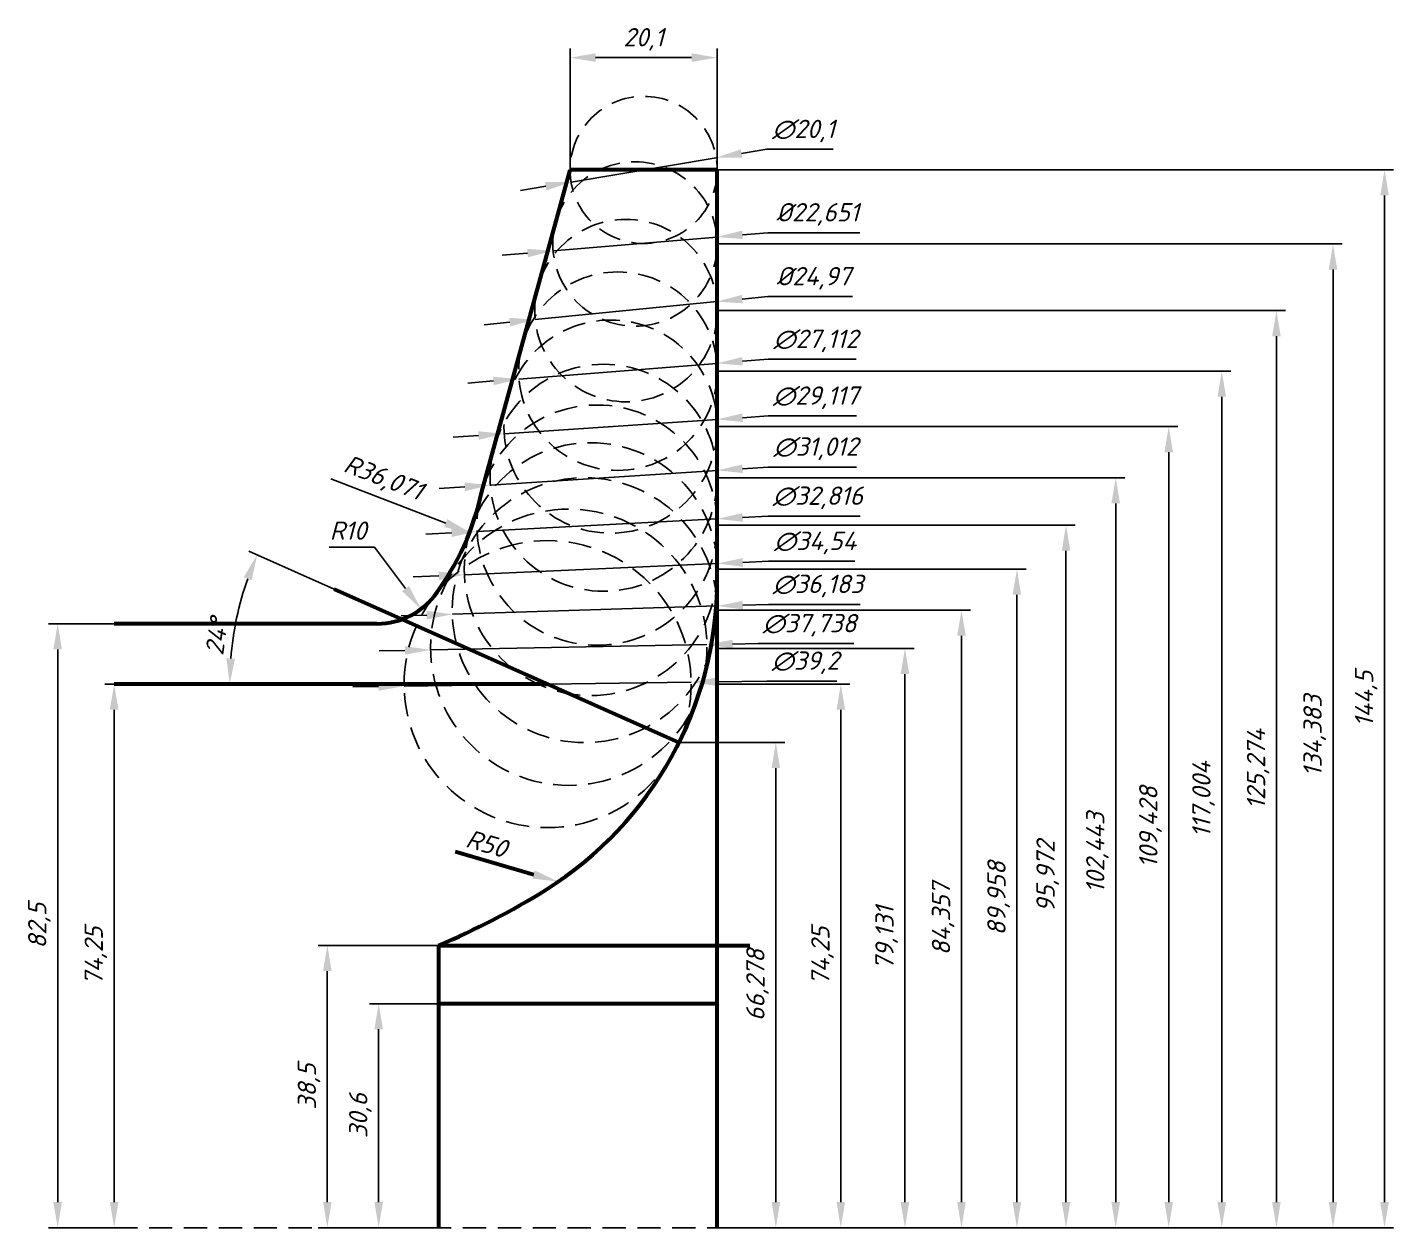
# Model space of a CAD drawing. Header units: millimetres. Extents: x 36 to 1609, y 71 to 252.
# Drawn here: x 35.8 to 222.4, y 71.2 to 235.2 of the extents above; entities that cross this region are included whole.
import ezdxf

# ---------------------------------------------------------------- set-up
doc = ezdxf.new("R2010")
doc.units = ezdxf.units.MM
doc.linetypes.add('невидимая2', pattern=[4.7625, 3.175, -1.5875])
doc.layers.get('0').update_dxf_attribs({"lineweight": 53})
doc.layers.add('кр', color=10, linetype='Continuous', lineweight=53)
doc.layers.add('пунктир', color=7, linetype='невидимая2', lineweight=25)
doc.styles.add('Размер', font='isocpeur.ttf', dxfattribs={"oblique": 15})
doc.dimstyles.new('Две стрелки', dxfattribs={"dimtxt": 2.5, "dimasz": 3.5, "dimexe": 1.25, "dimexo": 0, "dimgap": 1, "dimtad": 1, "dimdec": 3, "dimtxsty": 'Размер', "dimcen": 2.5, "dimadec": 0, "dimazin": 0, "dimtfac": 1, "dimtdec": 3, "dimtmove": 0, "dimatfit": 3, "dimfxl": 1, "dimarcsym": 0})
doc.dimstyles.new('Две стрелки$3', dxfattribs={"dimtxt": 2.5, "dimasz": 3.5, "dimexe": 1.25, "dimexo": 0, "dimgap": 1, "dimtad": 1, "dimtoh": 1, "dimdec": 3, "dimtxsty": 'Размер', "dimcen": 2.5, "dimadec": 0, "dimazin": 0, "dimtfac": 1, "dimtdec": 3, "dimtmove": 0, "dimatfit": 3, "dimfxl": 1, "dimarcsym": 0})
doc.dimstyles.new('Две стрелки$4', dxfattribs={"dimtxt": 2.5, "dimasz": 3.5, "dimexe": 1.25, "dimexo": 0, "dimgap": 1, "dimtad": 1, "dimtoh": 1, "dimdec": 3, "dimtxsty": 'Размер', "dimcen": 2.5, "dimadec": 0, "dimazin": 0, "dimtfac": 1, "dimtdec": 3, "dimtmove": 0, "dimatfit": 3, "dimfxl": 1, "dimarcsym": 0})

# ---------------------------------------------------------------- blocks, each defined once
blk = doc.blocks.new('*D52')
at = {"color": 0, "lineweight": -2, "transparency": 16777216}
for p, q in [((124.79, 137.53), (139.29, 137.53)), ((138.04, 134.03), (138.04, 74.75)), ((130.04, 71.25), (139.29, 71.25))]:
    blk.add_line(p, q, dxfattribs=at)
at = {"color": 0, "transparency": 16777216}
for points in [[(137.46, 134.03), (138.62, 134.03), (138.04, 137.53)], [(137.46, 74.75), (138.62, 74.75), (138.04, 71.25)]]:
    blk.add_solid(points, dxfattribs=at)
at = {"layer": 'Defpoints', "color": 0, "transparency": 16777216}
for p in [(124.79, 137.53), (130.04, 71.25), (138.04, 71.25)]:
    blk.add_point(p, dxfattribs=at)
at = {"color": 0, "transparency": 16777216, "insert": (135.54, 104.39), "char_height": 2.5, "attachment_point": 5, "rotation": 90, "style": 'Размер'}
blk.add_mtext('66,278', dxfattribs=at)
blk = doc.blocks.new('*D53')
at = {"color": 0, "lineweight": -2, "transparency": 16777216}
for p, q in [((130.04, 145.5), (148.16, 145.5)), ((146.91, 142), (146.91, 74.75)), ((139.29, 71.25), (148.16, 71.25))]:
    blk.add_line(p, q, dxfattribs=at)
at = {"color": 0, "transparency": 16777216}
for points in [[(146.33, 142), (147.5, 142), (146.91, 145.5)], [(146.33, 74.75), (147.5, 74.75), (146.91, 71.25)]]:
    blk.add_solid(points, dxfattribs=at)
at = {"layer": 'Defpoints', "color": 0, "transparency": 16777216}
for p in [(130.04, 145.5), (139.29, 71.25), (146.91, 71.25)]:
    blk.add_point(p, dxfattribs=at)
at = {"color": 0, "transparency": 16777216, "insert": (144.41, 108.37), "char_height": 2.5, "attachment_point": 5, "rotation": 90, "style": 'Размер'}
blk.add_mtext('74,25', dxfattribs=at)
blk = doc.blocks.new('*D54')
at = {"color": 0, "lineweight": -2, "transparency": 16777216}
for p, q in [((130.04, 150.38), (156.92, 150.38)), ((155.67, 146.88), (155.67, 74.75)), ((148.16, 71.25), (156.92, 71.25))]:
    blk.add_line(p, q, dxfattribs=at)
at = {"color": 0, "transparency": 16777216}
for points in [[(155.08, 146.88), (156.25, 146.88), (155.67, 150.38)], [(155.08, 74.75), (156.25, 74.75), (155.67, 71.25)]]:
    blk.add_solid(points, dxfattribs=at)
at = {"layer": 'Defpoints', "color": 0, "transparency": 16777216}
for p in [(130.04, 150.38), (148.16, 71.25), (155.67, 71.25)]:
    blk.add_point(p, dxfattribs=at)
at = {"color": 0, "transparency": 16777216, "insert": (153.17, 110.82), "char_height": 2.5, "attachment_point": 5, "rotation": 90, "style": 'Размер'}
blk.add_mtext('79,131', dxfattribs=at)
blk = doc.blocks.new('*D55')
at = {"color": 0, "lineweight": -2, "transparency": 16777216}
for p, q in [((130.04, 155.61), (164.64, 155.61)), ((163.39, 152.11), (163.39, 74.75)), ((156.92, 71.25), (164.64, 71.25))]:
    blk.add_line(p, q, dxfattribs=at)
at = {"color": 0, "transparency": 16777216}
for points in [[(162.81, 152.11), (163.97, 152.11), (163.39, 155.61)], [(162.81, 74.75), (163.97, 74.75), (163.39, 71.25)]]:
    blk.add_solid(points, dxfattribs=at)
at = {"layer": 'Defpoints', "color": 0, "transparency": 16777216}
for p in [(130.04, 155.61), (156.92, 71.25), (163.39, 71.25)]:
    blk.add_point(p, dxfattribs=at)
at = {"color": 0, "transparency": 16777216, "insert": (160.89, 113.43), "char_height": 2.5, "attachment_point": 5, "rotation": 90, "style": 'Размер'}
blk.add_mtext('84,357', dxfattribs=at)
blk = doc.blocks.new('*D56')
at = {"color": 0, "lineweight": -2, "transparency": 16777216}
for p, q in [((130.04, 161.21), (172.21, 161.21)), ((170.96, 157.71), (170.96, 74.75)), ((164.64, 71.25), (172.21, 71.25))]:
    blk.add_line(p, q, dxfattribs=at)
at = {"color": 0, "transparency": 16777216}
for points in [[(170.37, 157.71), (171.54, 157.71), (170.96, 161.21)], [(170.37, 74.75), (171.54, 74.75), (170.96, 71.25)]]:
    blk.add_solid(points, dxfattribs=at)
at = {"layer": 'Defpoints', "color": 0, "transparency": 16777216}
for p in [(130.04, 161.21), (164.64, 71.25), (170.96, 71.25)]:
    blk.add_point(p, dxfattribs=at)
at = {"color": 0, "transparency": 16777216, "insert": (168.46, 116.23), "char_height": 2.5, "attachment_point": 5, "rotation": 90, "style": 'Размер'}
blk.add_mtext('89,958', dxfattribs=at)
blk = doc.blocks.new('*D57')
at = {"color": 0, "lineweight": -2, "transparency": 16777216}
for p, q in [((130.04, 167.22), (178.91, 167.22)), ((177.66, 74.75), (177.66, 163.72)), ((172.21, 71.25), (178.91, 71.25))]:
    blk.add_line(p, q, dxfattribs=at)
at = {"color": 0, "transparency": 16777216}
for points in [[(177.08, 163.72), (178.25, 163.72), (177.66, 167.22)], [(177.08, 74.75), (178.25, 74.75), (177.66, 71.25)]]:
    blk.add_solid(points, dxfattribs=at)
at = {"layer": 'Defpoints', "color": 0, "transparency": 16777216}
for p in [(130.04, 167.22), (177.66, 167.22), (172.21, 71.25)]:
    blk.add_point(p, dxfattribs=at)
at = {"color": 0, "transparency": 16777216, "insert": (175.16, 119.24), "char_height": 2.5, "attachment_point": 5, "rotation": 90, "style": 'Размер'}
blk.add_mtext('95,972', dxfattribs=at)
blk = doc.blocks.new('*D58')
at = {"color": 0, "lineweight": -2, "transparency": 16777216}
for p, q in [((130.04, 173.69), (185.7, 173.69)), ((184.45, 170.19), (184.45, 74.75)), ((178.91, 71.25), (185.7, 71.25))]:
    blk.add_line(p, q, dxfattribs=at)
at = {"color": 0, "transparency": 16777216}
for points in [[(183.86, 170.19), (185.03, 170.19), (184.45, 173.69)], [(183.86, 74.75), (185.03, 74.75), (184.45, 71.25)]]:
    blk.add_solid(points, dxfattribs=at)
at = {"layer": 'Defpoints', "color": 0, "transparency": 16777216}
for p in [(130.04, 173.69), (178.91, 71.25), (184.45, 71.25)]:
    blk.add_point(p, dxfattribs=at)
at = {"color": 0, "transparency": 16777216, "insert": (181.95, 122.47), "char_height": 2.5, "attachment_point": 5, "rotation": 90, "style": 'Размер'}
blk.add_mtext('102,443', dxfattribs=at)
blk = doc.blocks.new('*D59')
at = {"color": 0, "lineweight": -2, "transparency": 16777216}
for p, q in [((130.04, 180.68), (192.94, 180.68)), ((191.69, 177.18), (191.69, 74.75)), ((185.7, 71.25), (192.94, 71.25))]:
    blk.add_line(p, q, dxfattribs=at)
at = {"color": 0, "transparency": 16777216}
for points in [[(191.1, 177.18), (192.27, 177.18), (191.69, 180.68)], [(191.1, 74.75), (192.27, 74.75), (191.69, 71.25)]]:
    blk.add_solid(points, dxfattribs=at)
at = {"layer": 'Defpoints', "color": 0, "transparency": 16777216}
for p in [(130.04, 180.68), (185.7, 71.25), (191.69, 71.25)]:
    blk.add_point(p, dxfattribs=at)
at = {"color": 0, "transparency": 16777216, "insert": (189.19, 125.96), "char_height": 2.5, "attachment_point": 5, "rotation": 90, "style": 'Размер'}
blk.add_mtext('109,428', dxfattribs=at)
blk = doc.blocks.new('*D60')
at = {"color": 0, "lineweight": -2, "transparency": 16777216}
for p, q in [((130.04, 188.25), (200.19, 188.25)), ((198.94, 184.75), (198.94, 74.75)), ((192.94, 71.25), (200.19, 71.25))]:
    blk.add_line(p, q, dxfattribs=at)
at = {"color": 0, "transparency": 16777216}
for points in [[(198.35, 184.75), (199.52, 184.75), (198.94, 188.25)], [(198.35, 74.75), (199.52, 74.75), (198.94, 71.25)]]:
    blk.add_solid(points, dxfattribs=at)
at = {"layer": 'Defpoints', "color": 0, "transparency": 16777216}
for p in [(130.04, 188.25), (192.94, 71.25), (198.94, 71.25)]:
    blk.add_point(p, dxfattribs=at)
at = {"color": 0, "transparency": 16777216, "insert": (196.44, 129.75), "char_height": 2.5, "attachment_point": 5, "rotation": 90, "style": 'Размер'}
blk.add_mtext('117,004', dxfattribs=at)
blk = doc.blocks.new('*D61')
at = {"color": 0, "lineweight": -2, "transparency": 16777216}
for p, q in [((130.04, 196.52), (207.65, 196.52)), ((206.4, 193.02), (206.4, 74.75)), ((200.19, 71.25), (207.65, 71.25))]:
    blk.add_line(p, q, dxfattribs=at)
at = {"color": 0, "transparency": 16777216}
for points in [[(205.81, 193.02), (206.98, 193.02), (206.4, 196.52)], [(205.81, 74.75), (206.98, 74.75), (206.4, 71.25)]]:
    blk.add_solid(points, dxfattribs=at)
at = {"layer": 'Defpoints', "color": 0, "transparency": 16777216}
for p in [(130.04, 196.52), (200.19, 71.25), (206.4, 71.25)]:
    blk.add_point(p, dxfattribs=at)
at = {"color": 0, "transparency": 16777216, "insert": (203.9, 133.89), "char_height": 2.5, "attachment_point": 5, "rotation": 90, "style": 'Размер'}
blk.add_mtext('125,274', dxfattribs=at)
blk = doc.blocks.new('*D62')
at = {"color": 0, "lineweight": -2, "transparency": 16777216}
for p, q in [((130.04, 205.63), (215.37, 205.63)), ((214.12, 202.13), (214.12, 74.75)), ((207.65, 71.25), (215.37, 71.25))]:
    blk.add_line(p, q, dxfattribs=at)
at = {"color": 0, "transparency": 16777216}
for points in [[(213.54, 202.13), (214.7, 202.13), (214.12, 205.63)], [(213.54, 74.75), (214.7, 74.75), (214.12, 71.25)]]:
    blk.add_solid(points, dxfattribs=at)
at = {"layer": 'Defpoints', "color": 0, "transparency": 16777216}
for p in [(130.04, 205.63), (207.65, 71.25), (214.12, 71.25)]:
    blk.add_point(p, dxfattribs=at)
at = {"color": 0, "transparency": 16777216, "insert": (211.62, 138.44), "char_height": 2.5, "attachment_point": 5, "rotation": 90, "style": 'Размер'}
blk.add_mtext('134,383', dxfattribs=at)
blk = doc.blocks.new('*D63')
at = {"color": 0, "lineweight": -2, "transparency": 16777216}
for p, q in [((130.04, 215.75), (222.4, 215.75)), ((221.15, 212.25), (221.15, 74.75)), ((215.37, 71.25), (222.4, 71.25))]:
    blk.add_line(p, q, dxfattribs=at)
at = {"color": 0, "transparency": 16777216}
for points in [[(220.57, 212.25), (221.74, 212.25), (221.15, 215.75)], [(220.57, 74.75), (221.74, 74.75), (221.15, 71.25)]]:
    blk.add_solid(points, dxfattribs=at)
at = {"layer": 'Defpoints', "color": 0, "transparency": 16777216}
for p in [(130.04, 215.75), (215.37, 71.25), (221.15, 71.25)]:
    blk.add_point(p, dxfattribs=at)
at = {"color": 0, "transparency": 16777216, "insert": (218.65, 143.5), "char_height": 2.5, "attachment_point": 5, "rotation": 90, "style": 'Размер'}
blk.add_mtext('144,5', dxfattribs=at)
blk = doc.blocks.new('*D64')
at = {"color": 0, "lineweight": -2, "transparency": 16777216}
for p, q in [((91.96, 101.85), (82.56, 101.85)), ((83.81, 74.75), (83.81, 98.35)), ((91.96, 71.25), (82.56, 71.25))]:
    blk.add_line(p, q, dxfattribs=at)
at = {"color": 0, "transparency": 16777216}
for points in [[(83.23, 98.35), (84.4, 98.35), (83.81, 101.85)], [(83.23, 74.75), (84.4, 74.75), (83.81, 71.25)]]:
    blk.add_solid(points, dxfattribs=at)
at = {"layer": 'Defpoints', "color": 0, "transparency": 16777216}
for p in [(83.81, 101.85), (91.96, 101.85), (91.96, 71.25)]:
    blk.add_point(p, dxfattribs=at)
at = {"color": 0, "transparency": 16777216, "insert": (81.31, 86.55), "char_height": 2.5, "attachment_point": 5, "rotation": 90, "style": 'Размер'}
blk.add_mtext('30,6', dxfattribs=at)
blk = doc.blocks.new('*D65')
at = {"color": 0, "lineweight": -2, "transparency": 16777216}
for p, q in [((91.96, 109.81), (75.55, 109.81)), ((76.8, 106.31), (76.8, 74.75)), ((91.96, 71.25), (75.55, 71.25))]:
    blk.add_line(p, q, dxfattribs=at)
at = {"color": 0, "transparency": 16777216}
for points in [[(76.22, 106.31), (77.38, 106.31), (76.8, 109.81)], [(76.22, 74.75), (77.38, 74.75), (76.8, 71.25)]]:
    blk.add_solid(points, dxfattribs=at)
at = {"layer": 'Defpoints', "color": 0, "transparency": 16777216}
for p in [(91.96, 109.81), (76.8, 71.25), (91.96, 71.25)]:
    blk.add_point(p, dxfattribs=at)
at = {"color": 0, "transparency": 16777216, "insert": (74.3, 90.53), "char_height": 2.5, "attachment_point": 5, "rotation": 90, "style": 'Размер'}
blk.add_mtext('38,5', dxfattribs=at)
blk = doc.blocks.new('*D66')
at = {"color": 0, "lineweight": -2, "transparency": 16777216}
for p, q in [((47.69, 145.5), (46.44, 145.5)), ((47.69, 74.75), (47.69, 142)), ((47.69, 71.25), (46.44, 71.25))]:
    blk.add_line(p, q, dxfattribs=at)
at = {"color": 0, "transparency": 16777216}
for points in [[(47.11, 142), (48.28, 142), (47.69, 145.5)], [(47.11, 74.75), (48.28, 74.75), (47.69, 71.25)]]:
    blk.add_solid(points, dxfattribs=at)
at = {"layer": 'Defpoints', "color": 0, "transparency": 16777216}
for p in [(47.69, 145.5), (47.69, 145.5), (47.69, 71.25)]:
    blk.add_point(p, dxfattribs=at)
at = {"color": 0, "transparency": 16777216, "insert": (45.19, 108.37), "char_height": 2.5, "attachment_point": 5, "rotation": 90, "style": 'Размер'}
blk.add_mtext('74,25', dxfattribs=at)
blk = doc.blocks.new('*D67')
at = {"color": 0, "lineweight": -2, "transparency": 16777216}
for p, q in [((47.69, 153.75), (38.73, 153.75)), ((39.98, 150.25), (39.98, 74.75)), ((46.44, 71.25), (38.73, 71.25))]:
    blk.add_line(p, q, dxfattribs=at)
at = {"color": 0, "transparency": 16777216}
for points in [[(39.39, 150.25), (40.56, 150.25), (39.98, 153.75)], [(39.39, 74.75), (40.56, 74.75), (39.98, 71.25)]]:
    blk.add_solid(points, dxfattribs=at)
at = {"layer": 'Defpoints', "color": 0, "transparency": 16777216}
for p in [(47.69, 153.75), (39.98, 71.25), (46.44, 71.25)]:
    blk.add_point(p, dxfattribs=at)
at = {"color": 0, "transparency": 16777216, "insert": (37.48, 112.5), "char_height": 2.5, "attachment_point": 5, "rotation": 90, "style": 'Размер'}
blk.add_mtext('82,5', dxfattribs=at)
blk = doc.blocks.new('*D68')
at = {"color": 0, "lineweight": -2, "transparency": 16777216}
for p, q in [((77.06, 164.22), (83.23, 164.22)), ((83.23, 164.22), (87.48, 158.55))]:
    blk.add_line(p, q, dxfattribs=at)
at = {"color": 0, "transparency": 16777216}
blk.add_solid([(87.95, 158.9), (87.01, 158.2), (89.58, 155.75)], dxfattribs=at)
at = {"layer": 'Defpoints', "color": 0, "transparency": 16777216}
for p in [(83.58, 163.75), (89.58, 155.75)]:
    blk.add_point(p, dxfattribs=at)
at = {"color": 0, "transparency": 16777216, "insert": (79.64, 166.47), "char_height": 2.5, "attachment_point": 5, "style": 'Размер'}
blk.add_mtext('R10', dxfattribs=at)
blk = doc.blocks.new('*D69')
at = {"color": 0, "lineweight": -2, "transparency": 16777216}
blk.add_line((77.3, 173.53), (92.97, 167.5), dxfattribs=at)
at = {"color": 0, "transparency": 16777216}
blk.add_solid([(93.18, 168.04), (92.76, 166.95), (96.24, 166.24)], dxfattribs=at)
at = {"layer": 'Defpoints', "color": 0, "transparency": 16777216}
for p in [(62.57, 179.2), (96.24, 166.24)]:
    blk.add_point(p, dxfattribs=at)
at = {"color": 0, "transparency": 16777216, "insert": (84.4, 173.48), "char_height": 2.5, "attachment_point": 5, "rotation": 338.9426, "style": 'Размер'}
blk.add_mtext('R36,071', dxfattribs=at)
blk = doc.blocks.new('*D70')
at = {"color": 0, "lineweight": -2, "transparency": 16777216}
for p, q in [((109.94, 215.75), (109.94, 232.33)), ((130.04, 215.75), (130.04, 232.33)), ((126.54, 231.08), (113.44, 231.08))]:
    blk.add_line(p, q, dxfattribs=at)
at = {"color": 0, "transparency": 16777216}
for points in [[(113.44, 231.67), (113.44, 230.5), (109.94, 231.08)], [(126.54, 231.67), (126.54, 230.5), (130.04, 231.08)]]:
    blk.add_solid(points, dxfattribs=at)
at = {"layer": 'Defpoints', "color": 0, "transparency": 16777216}
for p in [(109.94, 231.08), (109.94, 215.75), (130.04, 215.75)]:
    blk.add_point(p, dxfattribs=at)
at = {"color": 0, "transparency": 16777216, "insert": (119.99, 233.58), "char_height": 2.5, "attachment_point": 5, "style": 'Размер'}
blk.add_mtext('20,1', dxfattribs=at)
blk = doc.blocks.new('*D71')
at = {"color": 0, "lineweight": -2, "transparency": 16777216}
for p, q in [((136.81, 218.56), (133.35, 217.98)), ((145.85, 218.56), (136.81, 218.56)), ((110.08, 214.09), (129.9, 217.41)), ((106.63, 213.52), (103.17, 212.94))]:
    blk.add_line(p, q, dxfattribs=at)
at = {"color": 0, "transparency": 16777216}
for points in [[(133.26, 218.56), (133.45, 217.41), (129.9, 217.41)], [(106.53, 214.09), (106.72, 212.94), (110.08, 214.09)]]:
    blk.add_solid(points, dxfattribs=at)
at = {"layer": 'Defpoints', "color": 0, "transparency": 16777216}
for p in [(129.9, 217.41), (110.08, 214.09)]:
    blk.add_point(p, dxfattribs=at)
at = {"color": 0, "transparency": 16777216, "insert": (141.83, 221.06), "char_height": 2.5, "attachment_point": 5, "style": 'Размер'}
blk.add_mtext('∅20,1', dxfattribs=at)
blk = doc.blocks.new('*D72')
at = {"color": 0, "lineweight": -2, "transparency": 16777216}
for p, q in [((136.97, 207.17), (133.49, 206.88)), ((149.52, 207.17), (136.97, 207.17)), ((107.63, 204.68), (130, 206.58)), ((104.14, 204.39), (100.66, 204.09))]:
    blk.add_line(p, q, dxfattribs=at)
at = {"color": 0, "transparency": 16777216}
for points in [[(133.44, 207.46), (133.54, 206.3), (130, 206.58)], [(104.09, 204.97), (104.19, 203.81), (107.63, 204.68)]]:
    blk.add_solid(points, dxfattribs=at)
at = {"layer": 'Defpoints', "color": 0, "transparency": 16777216}
for p in [(130, 206.58), (107.63, 204.68)]:
    blk.add_point(p, dxfattribs=at)
at = {"color": 0, "transparency": 16777216, "insert": (143.75, 209.67), "char_height": 2.5, "attachment_point": 5, "style": 'Размер'}
blk.add_mtext('%%C22,651', dxfattribs=at)
blk = doc.blocks.new('*D73')
at = {"color": 0, "lineweight": -2, "transparency": 16777216}
for p, q in [((136.94, 198.44), (133.46, 198.1)), ((148.49, 198.44), (136.94, 198.44)), ((105.19, 195.29), (129.98, 197.75)), ((101.71, 194.95), (98.22, 194.6))]:
    blk.add_line(p, q, dxfattribs=at)
at = {"color": 0, "transparency": 16777216}
for points in [[(133.4, 198.68), (133.52, 197.52), (129.98, 197.75)], [(101.65, 195.53), (101.76, 194.37), (105.19, 195.29)]]:
    blk.add_solid(points, dxfattribs=at)
at = {"layer": 'Defpoints', "color": 0, "transparency": 16777216}
for p in [(129.98, 197.75), (105.19, 195.29)]:
    blk.add_point(p, dxfattribs=at)
at = {"color": 0, "transparency": 16777216, "insert": (143.22, 200.94), "char_height": 2.5, "attachment_point": 5, "style": 'Размер'}
blk.add_mtext('%%C24,97', dxfattribs=at)
blk = doc.blocks.new('*D74')
at = {"color": 0, "lineweight": -2, "transparency": 16777216}
for p, q in [((102.97, 187.18), (130, 189.32)), ((136.98, 189.88), (133.49, 189.6)), ((149.02, 189.88), (136.98, 189.88)), ((99.48, 186.91), (95.99, 186.63))]:
    blk.add_line(p, q, dxfattribs=at)
at = {"color": 0, "transparency": 16777216}
for points in [[(133.44, 190.18), (133.53, 189.02), (130, 189.32)], [(99.44, 187.49), (99.53, 186.33), (102.97, 187.18)]]:
    blk.add_solid(points, dxfattribs=at)
at = {"layer": 'Defpoints', "color": 0, "transparency": 16777216}
for p in [(130, 189.32), (102.97, 187.18)]:
    blk.add_point(p, dxfattribs=at)
at = {"color": 0, "transparency": 16777216, "insert": (143.5, 192.38), "char_height": 2.5, "attachment_point": 5, "style": 'Размер'}
blk.add_mtext('∅27,112', dxfattribs=at)
blk = doc.blocks.new('*D75')
at = {"color": 0, "lineweight": -2, "transparency": 16777216}
for p, q in [((100.96, 179.7), (130.01, 181.66)), ((136.99, 182.13), (133.5, 181.89)), ((149.04, 182.13), (136.99, 182.13)), ((97.46, 179.46), (93.97, 179.23))]:
    blk.add_line(p, q, dxfattribs=at)
at = {"color": 0, "transparency": 16777216}
for points in [[(133.46, 182.48), (133.54, 181.31), (130.01, 181.66)], [(97.42, 180.04), (97.5, 178.88), (100.96, 179.7)]]:
    blk.add_solid(points, dxfattribs=at)
at = {"layer": 'Defpoints', "color": 0, "transparency": 16777216}
for p in [(130.01, 181.66), (100.96, 179.7)]:
    blk.add_point(p, dxfattribs=at)
at = {"color": 0, "transparency": 16777216, "insert": (143.51, 184.63), "char_height": 2.5, "attachment_point": 5, "style": 'Размер'}
blk.add_mtext('∅29,117', dxfattribs=at)
blk = doc.blocks.new('*D76')
at = {"color": 0, "lineweight": -2, "transparency": 16777216}
for p, q in [((99.06, 172.68), (130.01, 174.7)), ((136.99, 175.16), (133.5, 174.93)), ((149.04, 175.16), (136.99, 175.16)), ((95.57, 172.45), (92.08, 172.23))]:
    blk.add_line(p, q, dxfattribs=at)
at = {"color": 0, "transparency": 16777216}
for points in [[(133.46, 175.51), (133.54, 174.35), (130.01, 174.7)], [(95.53, 173.04), (95.61, 171.87), (99.06, 172.68)]]:
    blk.add_solid(points, dxfattribs=at)
at = {"layer": 'Defpoints', "color": 0, "transparency": 16777216}
for p in [(130.01, 174.7), (99.06, 172.68)]:
    blk.add_point(p, dxfattribs=at)
at = {"color": 0, "transparency": 16777216, "insert": (143.51, 177.66), "char_height": 2.5, "attachment_point": 5, "style": 'Размер'}
blk.add_mtext('∅31,012', dxfattribs=at)
blk = doc.blocks.new('*D77')
at = {"color": 0, "lineweight": -2, "transparency": 16777216}
for p, q in [((97.25, 166.36), (130.02, 168.08)), ((137.01, 168.45), (133.51, 168.26)), ((149.55, 168.45), (137.01, 168.45)), ((93.75, 166.18), (90.26, 166))]:
    blk.add_line(p, q, dxfattribs=at)
at = {"color": 0, "transparency": 16777216}
for points in [[(133.48, 168.85), (133.54, 167.68), (130.02, 168.08)], [(93.72, 166.76), (93.78, 165.6), (97.25, 166.36)]]:
    blk.add_solid(points, dxfattribs=at)
at = {"layer": 'Defpoints', "color": 0, "transparency": 16777216}
for p in [(130.02, 168.08), (97.25, 166.36)]:
    blk.add_point(p, dxfattribs=at)
at = {"color": 0, "transparency": 16777216, "insert": (143.78, 170.95), "char_height": 2.5, "attachment_point": 5, "style": 'Размер'}
blk.add_mtext('∅32,816', dxfattribs=at)
blk = doc.blocks.new('*D78')
at = {"color": 0, "lineweight": -2, "transparency": 16777216}
for p, q in [((95.52, 160.45), (130.02, 161.97)), ((137.02, 162.28), (133.52, 162.12)), ((148.81, 162.28), (137.02, 162.28)), ((92.02, 160.29), (88.52, 160.14))]:
    blk.add_line(p, q, dxfattribs=at)
at = {"color": 0, "transparency": 16777216}
for points in [[(133.49, 162.71), (133.55, 161.54), (130.02, 161.97)], [(91.99, 160.88), (92.05, 159.71), (95.52, 160.45)]]:
    blk.add_solid(points, dxfattribs=at)
at = {"layer": 'Defpoints', "color": 0, "transparency": 16777216}
for p in [(95.52, 160.45), (130.02, 161.97)]:
    blk.add_point(p, dxfattribs=at)
at = {"color": 0, "transparency": 16777216, "insert": (143.41, 164.78), "char_height": 2.5, "attachment_point": 5, "style": 'Размер'}
blk.add_mtext('∅34,54', dxfattribs=at)
blk = doc.blocks.new('*D79')
at = {"color": 0, "lineweight": -2, "transparency": 16777216}
for p, q in [((90.37, 154.93), (86.87, 154.82)), ((93.87, 155.04), (130.03, 156.18)), ((137.03, 156.4), (133.53, 156.29)), ((149.57, 156.4), (137.03, 156.4))]:
    blk.add_line(p, q, dxfattribs=at)
at = {"color": 0, "transparency": 16777216}
for points in [[(133.51, 156.87), (133.55, 155.7), (130.03, 156.18)], [(90.35, 155.51), (90.39, 154.34), (93.87, 155.04)]]:
    blk.add_solid(points, dxfattribs=at)
at = {"layer": 'Defpoints', "color": 0, "transparency": 16777216}
for p in [(93.87, 155.04), (130.03, 156.18)]:
    blk.add_point(p, dxfattribs=at)
at = {"color": 0, "transparency": 16777216, "insert": (143.8, 158.9), "char_height": 2.5, "attachment_point": 5, "style": 'Размер'}
blk.add_mtext('∅36,183', dxfattribs=at)
blk = doc.blocks.new('*D80')
at = {"color": 0, "lineweight": -2, "transparency": 16777216}
for p, q in [((87.4, 150.11), (83.9, 150.04)), ((90.9, 150.18), (128.63, 150.9)), ((135.63, 151.04), (132.13, 150.97)), ((148.67, 151.04), (135.63, 151.04))]:
    blk.add_line(p, q, dxfattribs=at)
at = {"color": 0, "transparency": 16777216}
for points in [[(132.12, 151.56), (132.14, 150.39), (128.63, 150.9)], [(87.39, 150.69), (87.41, 149.53), (90.9, 150.18)]]:
    blk.add_solid(points, dxfattribs=at)
at = {"layer": 'Defpoints', "color": 0, "transparency": 16777216}
for p in [(90.9, 150.18), (128.63, 150.9)]:
    blk.add_point(p, dxfattribs=at)
at = {"color": 0, "transparency": 16777216, "insert": (142.65, 153.54), "char_height": 2.5, "attachment_point": 5, "style": 'Размер'}
blk.add_mtext('∅37,738', dxfattribs=at)
blk = doc.blocks.new('*D81')
at = {"color": 0, "lineweight": -2, "transparency": 16777216}
for p, q in [((87.28, 145.22), (126.48, 145.78)), ((136.81, 145.92), (129.98, 145.83)), ((146.35, 145.92), (136.81, 145.92)), ((83.78, 145.17), (80.28, 145.12))]:
    blk.add_line(p, q, dxfattribs=at)
at = {"color": 0, "transparency": 16777216}
for points in [[(83.78, 145.76), (83.79, 144.59), (87.28, 145.22)], [(129.97, 146.41), (129.99, 145.24), (126.48, 145.78)]]:
    blk.add_solid(points, dxfattribs=at)
at = {"layer": 'Defpoints', "color": 0, "transparency": 16777216}
for p in [(126.48, 145.78), (87.28, 145.22)]:
    blk.add_point(p, dxfattribs=at)
at = {"color": 0, "transparency": 16777216, "insert": (142.08, 148.42), "char_height": 2.5, "attachment_point": 5, "style": 'Размер'}
blk.add_mtext('∅39,2', dxfattribs=at)
blk = doc.blocks.new('*D91')
at = {"color": 0, "lineweight": -2, "transparency": 16777216}
blk.add_line((77.75, 158.47), (66.08, 163.67), dxfattribs=at)
blk.add_arc((106.88, 145.5), 43.41, 160.6206, 175.3794, dxfattribs=at)
at = {"color": 0, "transparency": 16777216}
for points in [[(65.39, 160.12), (66.47, 159.69), (67.22, 163.16)], [(64.19, 148.97), (63.03, 149.02), (63.47, 145.5)]]:
    blk.add_solid(points, dxfattribs=at)
at = {"layer": 'Defpoints', "color": 0, "transparency": 16777216}
for p in [(65.15, 157.47), (77.75, 158.47), (47.69, 145.5), (106.88, 145.5), (124.79, 137.53)]:
    blk.add_point(p, dxfattribs=at)
at = {"color": 0, "transparency": 16777216, "insert": (61.68, 151.99), "char_height": 2.5, "attachment_point": 5, "rotation": 81.8272, "style": 'Размер'}
blk.add_mtext('24°', dxfattribs=at)

msp = doc.modelspace()

# ---------------------------------------------------------------- linework, layer by layer
for p, q in [((130.0398, 215.7497), (109.9398, 215.7497)), ((130.0398, 71.2497), (130.0398, 215.7497)), ((83.5767, 153.7497), (47.6938, 153.7497)), ((130.0398, 150.3807), (130.0398, 150.3807)), ((106.8811, 145.4997), (47.6938, 145.4997)), ((94.2423, 122.6321), (104.964, 119.4997)), ((91.9645, 109.8052), (91.9645, 71.2497)), ((91.9645, 109.8052), (134.4762, 109.8052)), ((130.0398, 101.8497), (91.9645, 101.8497))]:
    msp.add_line(p, q)
for centre, radius, start, end in [((80.0398, 159.7497), 50, 302.142872, 0), ((53.4382, 202.0859), 100, 292.660078, 302.142872)]:
    msp.add_arc(centre, radius, start, end)
msp.add_solid([(105.1276, 120.0597), (104.8004, 118.9398), (108.3235, 118.5182)])
at = {"layer": 'кр'}
for p, q in [((97.8808, 171.8181), (109.9398, 215.7497)), ((77.7466, 158.4712), (124.7866, 137.5277))]:
    msp.add_line(p, q, dxfattribs=at)
for centre, radius, start, end in [((62.5732, 179.1999), 36.071, 323.201601, 348.191226), ((83.5767, 163.7497), 10, 270, 325.32137)]:
    msp.add_arc(centre, radius, start, end, dxfattribs=at)
at = {"layer": 'пунктир'}
msp.add_line((47.6938, 71.2497), (138.0398, 71.2497), dxfattribs=at)
for centre, radius in [((119.9898, 215.7497), 10.05), ((118.8151, 205.6327), 11.2248), ((117.5837, 196.5237), 12.4561), ((116.4838, 188.2537), 13.556), ((115.4813, 180.6777), 14.5585), ((114.5338, 173.6927), 15.506), ((113.6318, 167.2217), 16.408), ((112.7698, 161.2077), 17.27), ((111.9483, 155.6067), 18.0915), ((109.7642, 150.541), 18.869), ((106.8811, 145.4997), 19.6)]:
    msp.add_circle(centre, radius, dxfattribs=at)

# ---------------------------------------------------------------- texts
at = {"insert": (98.5543, 123.7164), "char_height": 2.5, "attachment_point": 5, "rotation": 343.714106, "style": 'Размер'}
msp.add_mtext('R50', dxfattribs=at)

# ---------------------------------------------------------------- dimensions: what is measured, and where the dimension line sits
dim = msp.add_linear_dim(base=(109.9398, 231.0835), p1=(130.0398, 215.7497), p2=(109.9398, 215.7497), dimstyle='Две стрелки')
dim.commit()
dim.dimension.update_dxf_attribs({"geometry": '*D70', "text_midpoint": (119.9898, 233.5835)})
for p1, p2, picture, middle in [((110.0773, 214.0933), (129.9024, 217.4061), '*D71', (141.8291, 221.0598)), ((102.9701, 187.1835), (129.9975, 189.3238), '*D74', (143.4981, 192.3764)), ((100.9559, 179.6969), (130.0068, 181.6585), '*D75', (143.5133, 184.6301)), ((99.0608, 172.6825), (130.0069, 174.7029), '*D76', (143.5145, 177.6589)), ((97.2463, 166.3626), (130.0173, 168.0808), '*D77', (143.7802, 170.9473)), ((95.5166, 160.4473), (130.0231, 161.9681), '*D78', (143.4137, 164.7763)), ((93.8658, 155.0371), (130.0309, 156.1762), '*D79', (137.0274, 156.3966)), ((90.8987, 150.1771), (128.6297, 150.9048), '*D80', (142.6508, 153.5398))]:
    dim = msp.add_diameter_dim_2p(p1=p1, p2=p2, dimstyle='Две стрелки$3')
    dim.commit()
    dim.dimension.update_dxf_attribs({"geometry": picture, "text_midpoint": middle})
for base, p1, p2, picture, middle in [((221.1527, 71.2497), (130.0398, 215.7497), (215.369, 71.2497), '*D63', (218.6527, 143.4997)), ((214.119, 71.2497), (130.0398, 205.6327), (207.6457, 71.2497), '*D62', (211.619, 138.4412)), ((206.3957, 71.2497), (130.0398, 196.5237), (200.1882, 71.2497), '*D61', (203.8957, 133.8867)), ((198.9382, 71.2497), (130.0398, 188.2537), (192.9365, 71.2497), '*D60', (196.4382, 129.7517)), ((191.6865, 71.2497), (130.0398, 180.6777), (185.6951, 71.2497), '*D59', (189.1865, 125.9637)), ((184.4451, 71.2497), (130.0398, 173.6927), (178.9137, 71.2497), '*D58', (181.9451, 122.4712)), ((177.6637, 167.2217), (172.2075, 71.2497), (130.0398, 167.2217), '*D57', (175.1637, 119.2357)), ((170.9575, 71.2497), (130.0398, 161.2077), (164.6403, 71.2497), '*D56', (168.4575, 116.2287)), ((163.3903, 71.2497), (130.0398, 155.6067), (156.9177, 71.2497), '*D55', (160.8903, 113.4282)), ((39.9775, 71.2497), (47.6938, 153.7497), (46.4438, 71.2497), '*D67', (37.4775, 112.4997)), ((155.6677, 71.2497), (130.0398, 150.3807), (148.1637, 71.2497), '*D54', (153.1677, 110.8152)), ((47.6938, 145.4997), (47.6938, 71.2497), (47.6938, 145.4997), '*D66', (45.1938, 108.3747)), ((146.9137, 71.2497), (130.0398, 145.4997), (139.2898, 71.2497), '*D53', (144.4137, 108.3747)), ((138.0398, 71.2497), (124.7866, 137.5277), (130.0398, 71.2497), '*D52', (135.5398, 104.3887)), ((83.8119, 101.8497), (91.9645, 71.2497), (91.9645, 101.8497), '*D64', (81.3119, 86.5497))]:
    dim = msp.add_linear_dim(base=base, p1=p1, p2=p2, angle=90, dimstyle='Две стрелки')
    dim.commit()
    dim.dimension.update_dxf_attribs({"geometry": picture, "text_midpoint": middle})
for p1, p2, text, picture, middle in [((107.6304, 204.6839), (129.9997, 206.5814), '%%C22,651', '*D72', (143.747, 209.6731)), ((105.1883, 195.2946), (129.979, 197.7528), '%%C24,97', '*D73', (143.2173, 200.9435))]:
    dim = msp.add_diameter_dim_2p(p1=p1, p2=p2, text=text, dimstyle='Две стрелки$3')
    dim.commit()
    dim.dimension.update_dxf_attribs({"geometry": picture, "text_midpoint": middle})
for center, mpoint, picture, middle in [((62.5732, 179.1999), (96.2354, 166.2395), '*D69', (83.4993, 171.1431)), ((83.5767, 163.7497), (89.5805, 155.7526), '*D68', (79.6405, 164.2175))]:
    dim = msp.add_radius_dim(center=center, mpoint=mpoint, dimstyle='Две стрелки$4')
    dim.commit()
    dim.dimension.update_dxf_attribs({"geometry": picture, "text_midpoint": middle, "dimtype": 164})
dim = msp.add_angular_dim_2l(base=(65.1504, 157.4658), line1=((106.8811, 145.4997), (47.6938, 145.4997)), line2=((77.7466, 158.4712), (124.7866, 137.5277)), dimstyle='Две стрелки')
dim.commit()
dim.dimension.update_dxf_attribs({"geometry": '*D91', "text_midpoint": (63.9095, 151.6712), "dimtype": 162})
dim = msp.add_diameter_dim_2p(p1=(87.2831, 145.2216), p2=(126.4791, 145.7778), dimstyle='Две стрелки$3')
dim.commit()
dim.dimension.update_dxf_attribs({"geometry": '*D81', "text_midpoint": (136.8067, 145.9244), "dimtype": 163})
dim = msp.add_linear_dim(base=(76.7992, 71.2497), p1=(91.9645, 109.8052), p2=(91.9645, 71.2497), angle=90, text='38,5', dimstyle='Две стрелки')
dim.commit()
dim.dimension.update_dxf_attribs({"geometry": '*D65', "text_midpoint": (74.2992, 90.5275)})

doc.saveas('drawing.dxf')
